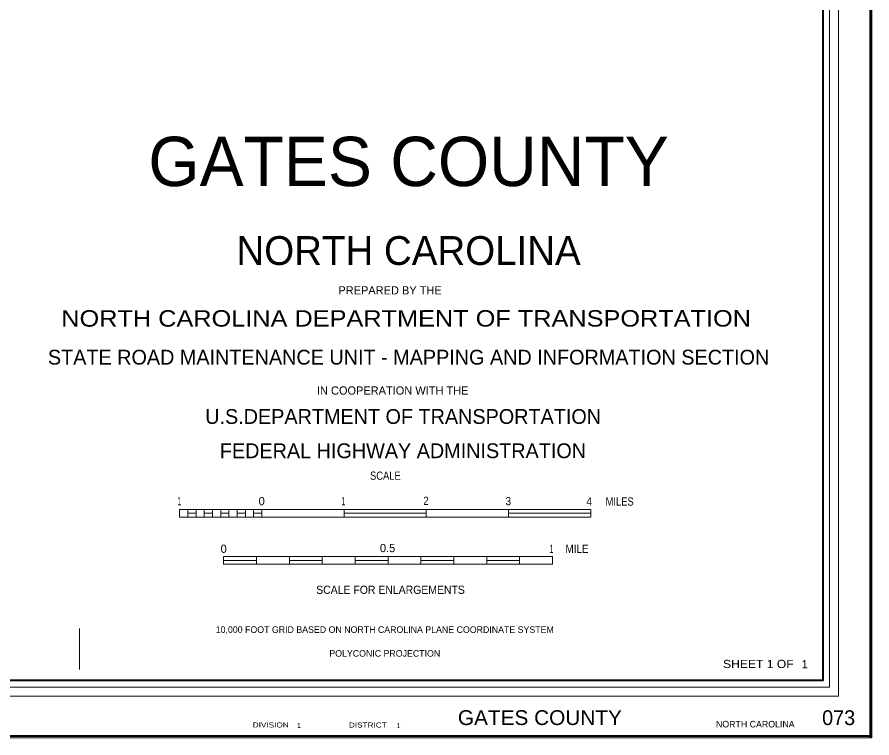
# Model space of a CAD drawing. Extents: x 763176 to 859807, y 266849 to 323246.
# Drawn here: x 843076 to 859807, y 266849 to 280958 of the extents above; entities that cross this region are included whole.
import ezdxf
from ezdxf.enums import TextEntityAlignment as Align

# ---------------------------------------------------------------- set-up
doc = ezdxf.new("R2010")
doc.units = 0
doc.header["$LTSCALE"] = 64
doc.header["$PDMODE"] = 32
doc.header["$PDSIZE"] = 32
for name, color, linetype, lineweight in [('1', 7, 'Continuous', 25), ('20', 7, 'Continuous', 40), ('61', 7, 'Continuous', 13)]:
    doc.layers.add(name, color=color, linetype=linetype, lineweight=lineweight)
doc.layers.add('12', color=7, linetype='Continuous')

msp = doc.modelspace()

# ---------------------------------------------------------------- linework, layer by layer
at = {"layer": '1', "lineweight": 13}
msp.add_lwpolyline([(859807.04, 266848.96), (763176.4, 266848.96), (763176.4, 323246), (859807.04, 323246)], close=True, dxfattribs=at)
at = {"layer": '1'}
msp.add_point((859772.04, 266883.96), dxfattribs=at)
at = {"layer": '20', "lineweight": 13}
for p, q in [((846256.23, 271320.66), (847865.58, 271320.66)), ((846256.23, 271170.91), (846256.23, 271320.66)), ((846417.17, 271170.91), (846417.17, 271320.66)), ((846417.17, 271245.78), (846578.1, 271245.78)), ((846578.1, 271170.91), (846578.1, 271320.66)), ((846739.03, 271170.91), (846739.03, 271320.66)), ((846739.03, 271245.78), (846899.97, 271245.78)), ((846899.97, 271170.91), (846899.97, 271320.66)), ((847060.9, 271170.91), (847060.9, 271320.66)), ((847060.9, 271245.78), (847221.84, 271245.78)), ((847221.84, 271170.91), (847221.84, 271320.66)), ((847382.77, 271170.91), (847382.77, 271320.66)), ((847382.77, 271245.78), (847543.71, 271245.78)), ((847543.71, 271170.91), (847543.71, 271320.66)), ((847704.64, 271170.91), (847704.64, 271320.66)), ((847704.64, 271245.78), (847865.58, 271245.78)), ((847865.58, 271170.91), (847865.58, 271320.66)), ((847865.58, 271320.66), (849474.92, 271320.66)), ((849474.92, 271170.91), (849474.92, 271320.66)), ((849474.92, 271245.78), (851084.26, 271245.78)), ((851084.26, 271170.91), (851084.26, 271320.66)), ((852693.61, 271170.91), (852693.61, 271320.66)), ((852693.61, 271245.78), (854302.95, 271245.78)), ((854302.95, 271170.91), (854302.95, 271320.66)), ((846256.23, 271170.91), (847865.58, 271170.91)), ((847865.58, 271170.91), (849474.92, 271170.91)), ((847118.75, 270249), (847118.75, 270398.75)), ((847762.49, 270249), (847762.49, 270398.75)), ((848406.22, 270249), (848406.22, 270398.75)), ((849049.96, 270249), (849049.96, 270398.75)), ((849693.7, 270249), (849693.7, 270398.75)), ((850337.44, 270249), (850337.44, 270398.75)), ((850981.17, 270249), (850981.17, 270398.75)), ((851624.91, 270249), (851624.91, 270398.75)), ((852268.65, 270249), (852268.65, 270398.75)), ((852912.39, 270249), (852912.39, 270398.75)), ((853556.12, 270249), (853556.12, 270398.75)), ((847118.75, 270323.88), (847762.49, 270323.88)), ((847118.75, 270249), (847762.49, 270249)), ((847762.49, 270249), (848406.22, 270249)), ((848406.22, 270323.88), (849049.96, 270323.88)), ((848406.22, 270249), (849049.96, 270249)), ((849049.96, 270249), (849693.7, 270249)), ((849693.7, 270323.88), (850337.44, 270323.88)), ((849693.7, 270249), (850337.44, 270249)), ((850337.44, 270249), (850981.17, 270249)), ((850981.17, 270323.88), (851624.91, 270323.88)), ((850981.17, 270249), (851624.91, 270249)), ((851624.91, 270249), (852268.65, 270249)), ((852268.65, 270323.88), (852912.39, 270323.88)), ((852268.65, 270249), (852912.39, 270249)), ((852912.39, 270249), (853556.12, 270249))]:
    msp.add_line(p, q, dxfattribs=at)
at = {"layer": '20'}
for points in [[(763211.4, 323211), (859772.04, 323211), (859772.04, 266883.96), (763211.4, 266883.96)], [(766399.25, 322102.03), (858846.53, 322102.03), (858846.53, 267975.67), (766399.25, 267975.67)]]:
    msp.add_lwpolyline(points, close=True, dxfattribs=at)
at = {"layer": '20', "lineweight": 13}
msp.add_lwpolyline([(766090.06, 322427.5), (766090.06, 267666.39), (766268.61, 267845.06), (766268.61, 322232.67), (858977.14, 322232.67), (858977.14, 267845.06), (766268.61, 267845.06), (766090.06, 267666.39), (859155.72, 267666.39), (859155.72, 322427.5)], close=True, dxfattribs=at)
for points in [[(849474.92, 271320.66), (851084.26, 271320.66), (852693.61, 271320.66), (854302.95, 271320.66)], [(849474.92, 271170.91), (851084.26, 271170.91), (852693.61, 271170.91), (854302.95, 271170.91)], [(847118.75, 270398.75), (847762.49, 270398.75), (848406.22, 270398.75), (849049.96, 270398.75), (849693.7, 270398.75), (850337.44, 270398.75), (850981.17, 270398.75), (851624.91, 270398.75), (852268.65, 270398.75), (852912.39, 270398.75), (853556.12, 270398.75)]]:
    msp.add_lwpolyline(points, dxfattribs=at)
at = {"layer": '61'}
for points in [[(844296, 268977.76), (844296, 268979.76), (844296, 268981.76), (844296, 268983.76), (844296, 268985.76), (844296, 268987.76), (844296, 268990.26)], [(844296, 268779.76), (844296, 268781.76), (844296, 268783.76), (844296, 268785.76), (844296, 268787.76), (844296, 268789.76), (844296, 268791.76), (844296, 268793.76), (844296, 268795.76), (844296, 268797.76), (844296, 268799.76), (844296, 268801.76), (844296, 268803.76), (844296, 268805.76), (844296, 268807.76), (844296, 268809.76), (844296, 268811.76), (844296, 268813.76), (844296, 268815.76), (844296, 268817.76), (844296, 268819.76), (844296, 268821.76), (844296, 268823.76), (844296, 268825.76), (844296, 268827.76), (844296, 268829.76), (844296, 268831.76), (844296, 268833.76), (844296, 268835.76), (844296, 268837.76), (844296, 268839.76), (844296, 268841.76), (844296, 268843.76), (844296, 268845.76), (844296, 268847.76), (844296, 268849.76), (844296, 268851.76), (844296, 268853.76), (844296, 268855.76), (844296, 268857.76), (844296, 268859.76), (844296, 268861.76), (844296, 268863.76), (844296, 268865.76), (844296, 268867.76), (844296, 268869.76), (844296, 268871.76), (844296, 268873.76), (844296, 268875.76), (844296, 268877.76), (844296, 268879.76), (844296, 268881.76), (844296, 268883.76), (844296, 268885.76), (844296, 268887.76), (844296, 268889.76), (844296, 268891.76), (844296, 268893.76), (844296, 268895.76), (844296, 268897.76), (844296, 268899.76), (844296, 268901.76), (844296, 268903.76), (844296, 268905.76), (844296, 268907.76), (844296, 268909.76), (844296, 268911.76), (844296, 268913.76), (844296, 268915.76), (844296, 268917.76), (844296, 268919.76), (844296, 268921.76), (844296, 268923.76), (844296, 268925.76), (844296, 268927.76), (844296, 268929.76), (844296, 268931.76), (844296, 268933.76), (844296, 268935.76), (844296, 268937.76), (844296, 268939.76), (844296, 268941.76), (844296, 268943.76), (844296, 268945.76), (844296, 268947.76), (844296, 268949.76), (844296, 268951.76), (844296, 268953.76), (844296, 268955.76), (844296, 268957.76), (844296, 268959.76), (844296, 268961.76), (844296, 268963.76), (844296, 268965.76), (844296, 268967.76), (844296, 268969.76), (844296, 268971.76), (844296, 268973.76), (844296, 268975.76), (844296, 268977.76)], [(844296, 268581.76), (844296, 268583.76), (844296, 268585.76), (844296, 268587.76), (844296, 268589.76), (844296, 268591.76), (844296, 268593.76), (844296, 268595.76), (844296, 268597.76), (844296, 268599.76), (844296, 268601.76), (844296, 268603.76), (844296, 268605.76), (844296, 268607.76), (844296, 268609.76), (844296, 268611.76), (844296, 268613.76), (844296, 268615.76), (844296, 268617.76), (844296, 268619.76), (844296, 268621.76), (844296, 268623.76), (844296, 268625.76), (844296, 268627.76), (844296, 268629.76), (844296, 268631.76), (844296, 268633.76), (844296, 268635.76), (844296, 268637.76), (844296, 268639.76), (844296, 268641.76), (844296, 268643.76), (844296, 268645.76), (844296, 268647.76), (844296, 268649.76), (844296, 268651.76), (844296, 268653.76), (844296, 268655.76), (844296, 268657.76), (844296, 268659.76), (844296, 268661.76), (844296, 268663.76), (844296, 268665.76), (844296, 268667.76), (844296, 268669.76), (844296, 268671.76), (844296, 268673.76), (844296, 268675.76), (844296, 268677.76), (844296, 268679.76), (844296, 268681.76), (844296, 268683.76), (844296, 268685.76), (844296, 268687.76), (844296, 268689.76), (844296, 268691.76), (844296, 268693.76), (844296, 268695.76), (844296, 268697.76), (844296, 268699.76), (844296, 268701.76), (844296, 268703.76), (844296, 268705.76), (844296, 268707.76), (844296, 268709.76), (844296, 268711.76), (844296, 268713.76), (844296, 268715.76), (844296, 268717.76), (844296, 268719.76), (844296, 268721.76), (844296, 268723.76), (844296, 268725.76), (844296, 268727.76), (844296, 268729.76), (844296, 268731.76), (844296, 268733.76), (844296, 268735.76), (844296, 268737.76), (844296, 268739.76), (844296, 268741.76), (844296, 268743.76), (844296, 268745.76), (844296, 268747.76), (844296, 268749.76), (844296, 268751.76), (844296, 268753.76), (844296, 268755.76), (844296, 268757.76), (844296, 268759.76), (844296, 268761.76), (844296, 268763.76), (844296, 268765.76), (844296, 268767.76), (844296, 268769.76), (844296, 268771.76), (844296, 268773.76), (844296, 268775.76), (844296, 268777.76), (844296, 268779.76)], [(844296, 268383.76), (844296, 268385.76), (844296, 268387.76), (844296, 268389.76), (844296, 268391.76), (844296, 268393.76), (844296, 268395.76), (844296, 268397.76), (844296, 268399.76), (844296, 268401.76), (844296, 268403.76), (844296, 268405.76), (844296, 268407.76), (844296, 268409.76), (844296, 268411.76), (844296, 268413.76), (844296, 268415.76), (844296, 268417.76), (844296, 268419.76), (844296, 268421.76), (844296, 268423.76), (844296, 268425.76), (844296, 268427.76), (844296, 268429.76), (844296, 268431.76), (844296, 268433.76), (844296, 268435.76), (844296, 268437.76), (844296, 268439.76), (844296, 268441.76), (844296, 268443.76), (844296, 268445.76), (844296, 268447.76), (844296, 268449.76), (844296, 268451.76), (844296, 268453.76), (844296, 268455.76), (844296, 268457.76), (844296, 268459.76), (844296, 268461.76), (844296, 268463.76), (844296, 268465.76), (844296, 268467.76), (844296, 268469.76), (844296, 268471.76), (844296, 268473.76), (844296, 268475.76), (844296, 268477.76), (844296, 268479.76), (844296, 268481.76), (844296, 268483.76), (844296, 268485.76), (844296, 268487.76), (844296, 268489.76), (844296, 268491.76), (844296, 268493.76), (844296, 268495.76), (844296, 268497.76), (844296, 268499.76), (844296, 268501.76), (844296, 268503.76), (844296, 268505.76), (844296, 268507.76), (844296, 268509.76), (844296, 268511.76), (844296, 268513.76), (844296, 268515.76), (844296, 268517.76), (844296, 268519.76), (844296, 268521.76), (844296, 268523.76), (844296, 268525.76), (844296, 268527.76), (844296, 268529.76), (844296, 268531.76), (844296, 268533.76), (844296, 268535.76), (844296, 268537.76), (844296, 268539.76), (844296, 268541.76), (844296, 268543.76), (844296, 268545.76), (844296, 268547.76), (844296, 268549.76), (844296, 268551.76), (844296, 268553.76), (844296, 268555.76), (844296, 268557.76), (844296, 268559.76), (844296, 268561.76), (844296, 268563.76), (844296, 268565.76), (844296, 268567.76), (844296, 268569.76), (844296, 268571.76), (844296, 268573.76), (844296, 268575.76), (844296, 268577.76), (844296, 268579.76), (844296, 268581.76)], [(844296, 268185.76), (844296, 268187.76), (844296, 268189.76), (844296, 268191.76), (844296, 268193.76), (844296, 268195.76), (844296, 268197.76), (844296, 268199.76), (844296, 268201.76), (844296, 268203.76), (844296, 268205.76), (844296, 268207.76), (844296, 268209.76), (844296, 268211.76), (844296, 268213.76), (844296, 268215.76), (844296, 268217.76), (844296, 268219.76), (844296, 268221.76), (844296, 268223.76), (844296, 268225.76), (844296, 268227.76), (844296, 268229.76), (844296, 268231.76), (844296, 268233.76), (844296, 268235.76), (844296, 268237.76), (844296, 268239.76), (844296, 268241.76), (844296, 268243.76), (844296, 268245.76), (844296, 268247.76), (844296, 268249.76), (844296, 268251.76), (844296, 268253.76), (844296, 268255.76), (844296, 268257.76), (844296, 268259.76), (844296, 268261.76), (844296, 268263.76), (844296, 268265.76), (844296, 268267.76), (844296, 268269.76), (844296, 268271.76), (844296, 268273.76), (844296, 268275.76), (844296, 268277.76), (844296, 268279.76), (844296, 268281.76), (844296, 268283.76), (844296, 268285.76), (844296, 268287.76), (844296, 268289.76), (844296, 268291.76), (844296, 268293.76), (844296, 268295.76), (844296, 268297.76), (844296, 268299.76), (844296, 268301.76), (844296, 268303.76), (844296, 268305.76), (844296, 268307.76), (844296, 268309.76), (844296, 268311.76), (844296, 268313.76), (844296, 268315.76), (844296, 268317.76), (844296, 268319.76), (844296, 268321.76), (844296, 268323.76), (844296, 268325.76), (844296, 268327.76), (844296, 268329.76), (844296, 268331.76), (844296, 268333.76), (844296, 268335.76), (844296, 268337.76), (844296, 268339.76), (844296, 268341.76), (844296, 268343.76), (844296, 268345.76), (844296, 268347.76), (844296, 268349.76), (844296, 268351.76), (844296, 268353.76), (844296, 268355.76), (844296, 268357.76), (844296, 268359.76), (844296, 268361.76), (844296, 268363.76), (844296, 268365.76), (844296, 268367.76), (844296, 268369.76), (844296, 268371.76), (844296, 268373.76), (844296, 268375.76), (844296, 268377.76), (844296, 268379.76), (844296, 268381.76), (844296, 268383.76)]]:
    msp.add_lwpolyline(points, dxfattribs=at)

# ---------------------------------------------------------------- texts
at = {"layer": '12'}
msp.add_text('     GATES COUNTY     ', height=965.6, dxfattribs=at).set_placement((850737.89, 277649.58), align=Align.CENTER)
for s, height, rotation, p in [('NORTH CAROLINA', 563.3, 0.007, (850737.92, 276106.88)), ('PREPARED BY THE', 161, 0.006, (850375.13, 275529.08)), ('STATE ROAD MAINTENANCE UNIT - MAPPING AND INFORMATION SECTION', 289.7, 0.002, (850738.3, 274156.08)), ('IN COOPERATION WITH THE', 161, 0.007, (850427.87, 273568)), ('U.S.DEPARTMENT OF TRANSPORTATION', 289.7, 0.006, (850631.64, 272994.99)), ('FEDERAL HIGHWAY ADMINISTRATION', 289.7, 0.006, (850628.21, 272324.26))]:
    msp.add_text(s, height=height, rotation=rotation, dxfattribs=at).set_placement(p, align=Align.CENTER)
at = {"layer": '12', "width": 1.15}
msp.add_text('NORTH CAROLINA DEPARTMENT OF TRANSPORTATION', height=321.8, rotation=0.007, dxfattribs=at).set_placement((850690.33, 274899.35), align=Align.CENTER)
at = {"layer": '20'}
for s, height, width, p in [('SCALE', 161, 0.85, (850284, 271901.47)), ('1', 161, 0.5, (846251.55, 271402.66)), ('1', 161, 0.5, (849460.17, 271402.66)), ('2', 161, 0.85, (851078.93, 271409.88)), ('3', 161, 0.9, (852690.46, 271402.66)), ('4', 161, 0.95, (854273.09, 271395.43)), ('MILES', 161, 0.85, (854869.51, 271395.24)), ('1', 161, 0.5, (853535.98, 270470.08)), ('MILE', 161, 0.9, (854034.61, 270470.37)), ('SCALE FOR ENLARGEMENTS', 161, 0.95, (850385.18, 269667.64)), ('SHEET 1 OF', 160.9, 1.1, (857584.4, 268215.97)), ('GATES COUNTY       ', 289.7, 1.05, (853703.86, 267101.25)), ('DIVISION', 100, 1.2, (848040.37, 267052.91)), ('DISTRICT', 100, 1.2, (849940.73, 267050.61))]:
    msp.add_text(s, height=height, dxfattribs=dict(at, width=width)).set_placement(p, align=Align.CENTER)
for s, height, p in [('0', 161, (847863.09, 271402.65)), ('0', 161, (847118.75, 270470.08)), ('0.5', 161, (850327.36, 270484.54)), ('1  ', 160.9, (858552.51, 268212.06)), ('073', 289.7, (859156.17, 267099.91))]:
    msp.add_text(s, height=height, dxfattribs=at).set_placement(p, align=Align.CENTER)
for s, rotation, p in [('10,000 FOOT GRID BASED ON NORTH CAROLINA PLANE COORDINATE SYSTEM', 359.995, (850272.04, 268904.3)), ('POLYCONIC PROJECTION', 0.001, (850272.2, 268438.53))]:
    msp.add_text(s, height=128.7, rotation=rotation, dxfattribs=at).set_placement(p, align=Align.CENTER)
at = {"layer": '20', "width": 0.95}
for p in [(848516.1, 267043.67), (850465.82, 267040.21)]:
    msp.add_text(' 1', height=100, dxfattribs=at).set_placement(p)
at = {"layer": '20'}
msp.add_text('NORTH CAROLINA', height=128.7, dxfattribs=at).set_placement((856754.8, 267053.81))

doc.saveas('drawing.dxf')
